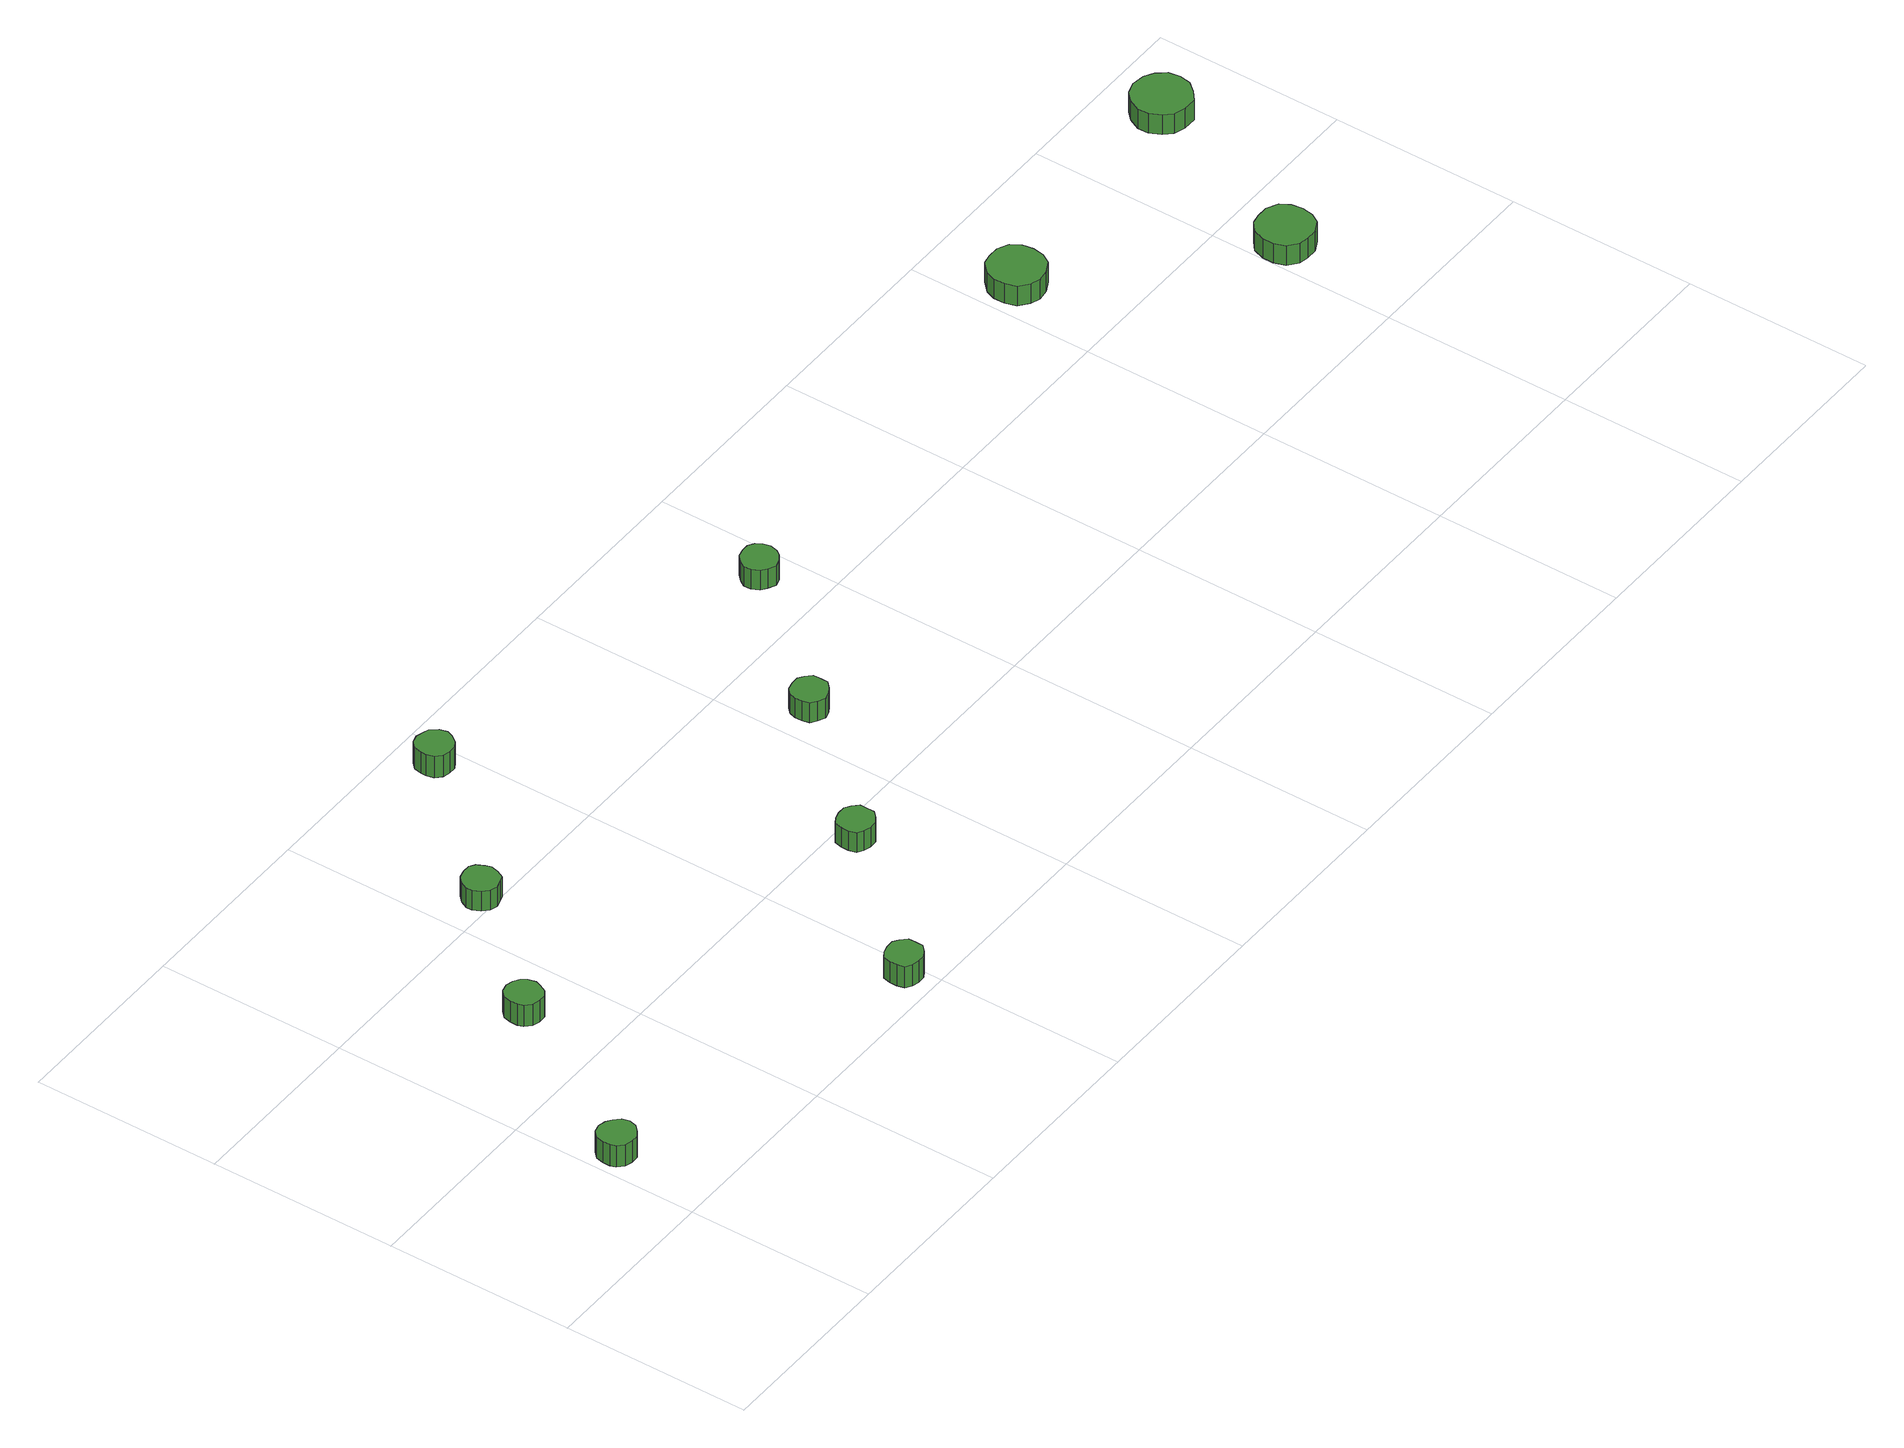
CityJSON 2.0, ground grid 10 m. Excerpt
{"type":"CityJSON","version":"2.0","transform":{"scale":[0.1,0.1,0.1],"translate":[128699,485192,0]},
"CityObjects":{
"tree1":{"type":"SolitaryVegetationObject","attributes":{"function":"something"},"geometry":[{"type":"MultiSurface","lod":"1","boundaries":[[[0,1,2,3,4,5,6,7,8,9,10,11,12,13,14]],[[15,16,17,18,19,20,21,22,23,24,25,26,27,28,29]],[[0,29,28,1]],[[1,28,27,2]],[[2,27,26,3]],[[3,26,25,4]],[[4,25,24,5]],[[5,24,23,6]],[[6,23,22,7]],[[7,22,21,8]],[[8,21,20,9]],[[9,20,19,10]],[[10,19,18,11]],[[11,18,17,12]],[[12,17,16,13]],[[13,16,15,14]],[[14,15,29,0]]]}]},
"tree2":{"type":"SolitaryVegetationObject","attributes":{"function":"something"},"geometry":[{"type":"MultiSurface","lod":"1","boundaries":[[[30,31,32,33,34,35,36,37,38,39,40,41,42,43,44]],[[45,46,47,48,49,50,51,52,53,54,55,56,57,58,59]],[[30,59,58,31]],[[31,58,57,32]],[[32,57,56,33]],[[33,56,55,34]],[[34,55,54,35]],[[35,54,53,36]],[[36,53,52,37]],[[37,52,51,38]],[[38,51,50,39]],[[39,50,49,40]],[[40,49,48,41]],[[41,48,47,42]],[[42,47,46,43]],[[43,46,45,44]],[[44,45,59,30]]]}]},
"tree3":{"type":"SolitaryVegetationObject","attributes":{"function":"something"},"geometry":[{"type":"MultiSurface","lod":"1","boundaries":[[[60,61,62,63,64,65,66,67,68,69,70,71,72,73,74]],[[75,76,77,78,79,80,81,82,83,84,85,86,87,88,89]],[[60,89,88,61]],[[61,88,87,62]],[[62,87,86,63]],[[63,86,85,64]],[[64,85,84,65]],[[65,84,83,66]],[[66,83,82,67]],[[67,82,81,68]],[[68,81,80,69]],[[69,80,79,70]],[[70,79,78,71]],[[71,78,77,72]],[[72,77,76,73]],[[73,76,75,74]],[[74,75,89,60]]]}]},
"tree4":{"type":"SolitaryVegetationObject","attributes":{"function":"something"},"geometry":[{"type":"MultiSurface","lod":"1","boundaries":[[[90,91,92,93,94,95,96,97,98,99,100,101,102,103,104]],[[105,106,107,108,109,110,111,112,113,114,115,116,117,118,119]],[[90,119,118,91]],[[91,118,117,92]],[[92,117,116,93]],[[93,116,115,94]],[[94,115,114,95]],[[95,114,113,96]],[[96,113,112,97]],[[97,112,111,98]],[[98,111,110,99]],[[99,110,109,100]],[[100,109,108,101]],[[101,108,107,102]],[[102,107,106,103]],[[103,106,105,104]],[[104,105,119,90]]]}]},
"tree5":{"type":"SolitaryVegetationObject","attributes":{"function":"something"},"geometry":[{"type":"MultiSurface","lod":"1","boundaries":[[[120,121,122,123,124,125,126,127,128,129,130,131,132,133,134]],[[135,136,137,138,139,140,141,142,143,144,145,146,147,148,149]],[[120,149,148,121]],[[121,148,147,122]],[[122,147,146,123]],[[123,146,145,124]],[[124,145,144,125]],[[125,144,143,126]],[[126,143,142,127]],[[127,142,141,128]],[[128,141,140,129]],[[129,140,139,130]],[[130,139,138,131]],[[131,138,137,132]],[[132,137,136,133]],[[133,136,135,134]],[[134,135,149,120]]]}]},
"tree6":{"type":"SolitaryVegetationObject","attributes":{"function":"something"},"geometry":[{"type":"MultiSurface","lod":"1","boundaries":[[[150,151,152,153,154,155,156,157,158,159,160,161,162,163,164]],[[165,166,167,168,169,170,171,172,173,174,175,176,177,178,179]],[[150,179,178,151]],[[151,178,177,152]],[[152,177,176,153]],[[153,176,175,154]],[[154,175,174,155]],[[155,174,173,156]],[[156,173,172,157]],[[157,172,171,158]],[[158,171,170,159]],[[159,170,169,160]],[[160,169,168,161]],[[161,168,167,162]],[[162,167,166,163]],[[163,166,165,164]],[[164,165,179,150]]]}]},
"tree7":{"type":"SolitaryVegetationObject","attributes":{"function":"something"},"geometry":[{"type":"MultiSurface","lod":"1","boundaries":[[[180,181,182,183,184,185,186,187,188,189,190,191,192,193,194]],[[195,196,197,198,199,200,201,202,203,204,205,206,207,208,209]],[[180,209,208,181]],[[181,208,207,182]],[[182,207,206,183]],[[183,206,205,184]],[[184,205,204,185]],[[185,204,203,186]],[[186,203,202,187]],[[187,202,201,188]],[[188,201,200,189]],[[189,200,199,190]],[[190,199,198,191]],[[191,198,197,192]],[[192,197,196,193]],[[193,196,195,194]],[[194,195,209,180]]]}]},
"tree8":{"type":"SolitaryVegetationObject","attributes":{"function":"something"},"geometry":[{"type":"MultiSurface","lod":"1","boundaries":[[[210,211,212,213,214,215,216,217,218,219,220,221,222,223,224]],[[225,226,227,228,229,230,231,232,233,234,235,236,237,238,239]],[[210,239,238,211]],[[211,238,237,212]],[[212,237,236,213]],[[213,236,235,214]],[[214,235,234,215]],[[215,234,233,216]],[[216,233,232,217]],[[217,232,231,218]],[[218,231,230,219]],[[219,230,229,220]],[[220,229,228,221]],[[221,228,227,222]],[[222,227,226,223]],[[223,226,225,224]],[[224,225,239,210]]]}]},
"tree9":{"type":"SolitaryVegetationObject","attributes":{"function":"something"},"geometry":[{"type":"MultiSurface","lod":"1","boundaries":[[[240,241,242,243,244,245,246,247,248,249,250,251,252,253,254]],[[255,256,257,258,259,260,261,262,263,264,265,266,267,268,269]],[[240,269,268,241]],[[241,268,267,242]],[[242,267,266,243]],[[243,266,265,244]],[[244,265,264,245]],[[245,264,263,246]],[[246,263,262,247]],[[247,262,261,248]],[[248,261,260,249]],[[249,260,259,250]],[[250,259,258,251]],[[251,258,257,252]],[[252,257,256,253]],[[253,256,255,254]],[[254,255,269,240]]]}]},
"tree10":{"type":"SolitaryVegetationObject","attributes":{"function":"something"},"geometry":[{"type":"MultiSurface","lod":"1","boundaries":[[[270,271,272,273,274,275,276,277,278,279,280,281,282,283,284]],[[285,286,287,288,289,290,291,292,293,294,295,296,297,298,299]],[[270,299,298,271]],[[271,298,297,272]],[[272,297,296,273]],[[273,296,295,274]],[[274,295,294,275]],[[275,294,293,276]],[[276,293,292,277]],[[277,292,291,278]],[[278,291,290,279]],[[279,290,289,280]],[[280,289,288,281]],[[281,288,287,282]],[[282,287,286,283]],[[283,286,285,284]],[[284,285,299,270]]]}]},
"tree11":{"type":"SolitaryVegetationObject","attributes":{"function":"something"},"geometry":[{"type":"MultiSurface","lod":"1","boundaries":[[[300,301,302,303,304,305,306,307,308,309,310,311,312,313,314]],[[315,316,317,318,319,320,321,322,323,324,325,326,327,328,329]],[[300,329,328,301]],[[301,328,327,302]],[[302,327,326,303]],[[303,326,325,304]],[[304,325,324,305]],[[305,324,323,306]],[[306,323,322,307]],[[307,322,321,308]],[[308,321,320,309]],[[309,320,319,310]],[[310,319,318,311]],[[311,318,317,312]],[[312,317,316,313]],[[313,316,315,314]],[[314,315,329,300]]]}]}
},
"vertices":[
[21,50,19],[20,54,19],[17,57,19],[14,59,19],[10,60,19],[6,59,19],[3,56,19],[2,52,19],[2,48,19],[3,45,19],[6,42,19],[10,41,19],[14,41,19],[17,43,19],[20,46,19],[20,46,6],[17,43,6],[14,41,6],[10,41,6],[6,42,6],[3,45,6],[2,48,6],[2,52,6],[3,56,6],[6,59,6],[10,60,6],[14,59,6],[17,57,6],[20,54,6],[21,50,6],
[76,142,19],[75,146,19],[73,149,19],[70,151,19],[66,152,19],[62,151,19],[59,148,19],[58,144,19],[58,140,19],[59,137,19],[62,134,19],[66,133,19],[70,133,19],[73,135,19],[75,139,19],[75,139,6],[73,135,6],[70,133,6],[66,133,6],[62,134,6],[59,137,6],[58,140,6],[58,144,6],[59,148,6],[62,151,6],[66,152,6],[70,151,6],[73,149,6],[75,146,6],[76,142,6],
[131,206,18],[130,209,18],[128,213,18],[125,215,18],[121,215,18],[117,214,18],[114,211,18],[112,207,18],[112,204,18],[114,200,18],[117,197,18],[121,196,18],[125,197,18],[128,198,18],[130,202,18],[130,202,6],[128,198,6],[125,197,6],[121,196,6],[117,197,6],[114,200,6],[112,204,6],[112,207,6],[114,211,6],[117,214,6],[121,215,6],[125,215,6],[128,213,6],[130,209,6],[131,206,6],
[202,16,17],[202,20,17],[199,23,17],[196,25,17],[192,25,17],[188,24,17],[185,22,17],[184,18,17],[184,14,17],[185,10,17],[188,8,17],[192,7,17],[196,7,17],[199,9,17],[202,12,17],[202,12,4],[199,9,4],[196,7,4],[192,7,4],[188,8,4],[185,10,4],[184,14,4],[184,18,4],[185,22,4],[188,24,4],[192,25,4],[196,25,4],[199,23,4],[202,20,4],[202,16,4],
[196,277,19],[195,281,19],[192,285,19],[189,286,19],[185,287,19],[181,286,19],[178,283,19],[177,279,19],[177,276,19],[178,272,19],[181,269,19],[185,268,19],[189,268,19],[192,270,19],[195,274,19],[195,274,6],[192,270,6],[189,268,6],[185,268,6],[181,269,6],[178,272,6],[177,276,6],[177,279,6],[178,283,6],[181,286,6],[185,287,6],[189,286,6],[192,285,6],[195,281,6],[196,277,6],
[265,88,18],[265,92,18],[262,95,18],[259,97,18],[255,97,18],[251,96,18],[248,94,18],[247,90,18],[247,86,18],[248,82,18],[251,80,18],[255,79,18],[259,79,18],[262,81,18],[265,84,18],[265,84,6],[262,81,6],[259,79,6],[255,79,6],[251,80,6],[248,82,6],[247,86,6],[247,90,6],[248,94,6],[251,96,6],[255,97,6],[259,97,6],[262,95,6],[265,92,6],[265,88,6],
[328,159,17],[328,163,17],[325,166,17],[322,168,17],[318,168,17],[314,167,17],[311,164,17],[310,161,17],[310,157,17],[311,153,17],[314,151,17],[318,149,17],[322,150,17],[325,152,17],[328,155,17],[328,155,5],[325,152,5],[322,150,5],[318,149,5],[314,151,5],[311,153,5],[310,157,5],[310,161,5],[311,164,5],[314,167,5],[318,168,5],[322,168,5],[325,166,5],[328,163,5],[328,159,5],
[390,231,18],[389,235,18],[387,238,18],[384,240,18],[380,240,18],[376,239,18],[373,236,18],[371,233,18],[371,229,18],[373,225,18],[376,223,18],[380,221,18],[384,222,18],[387,224,18],[389,227,18],[389,227,6],[387,224,6],[384,222,6],[380,221,6],[376,223,6],[373,225,6],[371,229,6],[371,233,6],[373,236,6],[376,239,6],[380,240,6],[384,240,6],[387,238,6],[389,235,6],[390,231,6],
[632,253,17],[631,259,17],[628,264,17],[622,267,17],[616,267,17],[611,266,17],[606,261,17],[604,256,17],[604,250,17],[606,244,17],[611,240,17],[616,238,17],[622,239,17],[628,242,17],[631,247,17],[631,247,5],[628,242,5],[622,239,5],[616,238,5],[611,240,5],[606,244,5],[604,250,5],[604,256,5],[606,261,5],[611,266,5],[616,267,5],[622,267,5],[628,264,5],[631,259,5],[632,253,5],
[729,169,15],[728,175,15],[725,180,15],[719,183,15],[713,183,15],[708,182,15],[703,178,15],[701,172,15],[701,166,15],[703,160,15],[708,156,15],[713,155,15],[719,155,15],[725,158,15],[728,163,15],[728,163,3],[725,158,3],[719,155,3],[713,155,3],[708,156,3],[703,160,3],[701,166,3],[701,172,3],[703,178,3],[708,182,3],[713,183,3],[719,183,3],[725,180,3],[728,175,3],[729,169,3],
[772,269,15],[771,275,15],[767,280,15],[762,283,15],[755,284,15],[749,282,15],[745,278,15],[742,272,15],[742,266,15],[745,260,15],[749,256,15],[755,254,15],[762,254,15],[767,258,15],[771,263,15],[771,263,3],[767,258,3],[762,254,3],[755,254,3],[749,256,3],[745,260,3],[742,266,3],[742,272,3],[745,278,3],[749,282,3],[755,284,3],[762,283,3],[767,280,3],[771,275,3],[772,269,3]
]}
